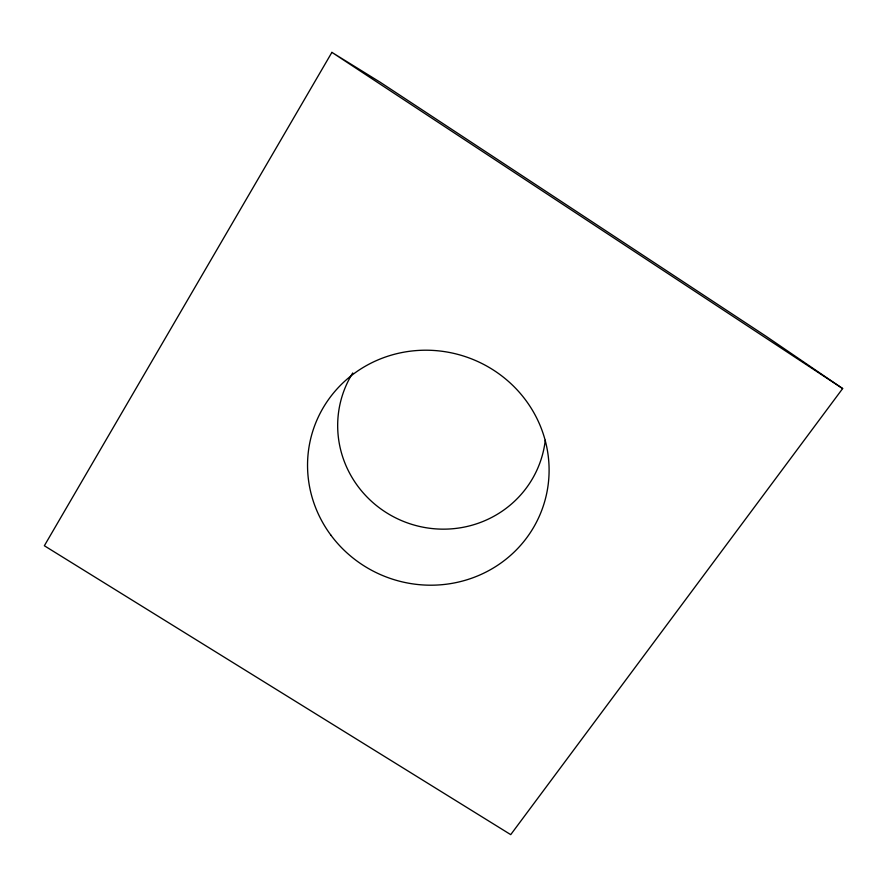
<?xml version="1.0" encoding="UTF-8"?>
<svg xmlns="http://www.w3.org/2000/svg" width="887" height="887" viewBox="0 0 887 887"><rect width="100%" height="100%" fill="white"/><g stroke="black" fill="none" stroke-linecap="round" stroke-linejoin="round"><path stroke-width="1.33" d="M331.904 52.366L44.35 545.749L510.724 834.634L842.65 388.561L765.947 336.195L380.179 82.225L331.904 52.366L842.65 388.561M545.272 440.229A104.389 101.728 18.4 0 1 408.164 523.164A104.389 101.728 18.4 0 1 352.749 372.95M330.884 535.16A121.175 117.073 18.4 0 0 538.841 517.287A121.175 117.073 18.4 0 0 415.227 350.664A121.175 117.073 18.4 0 0 330.884 535.16"/></g></svg>
